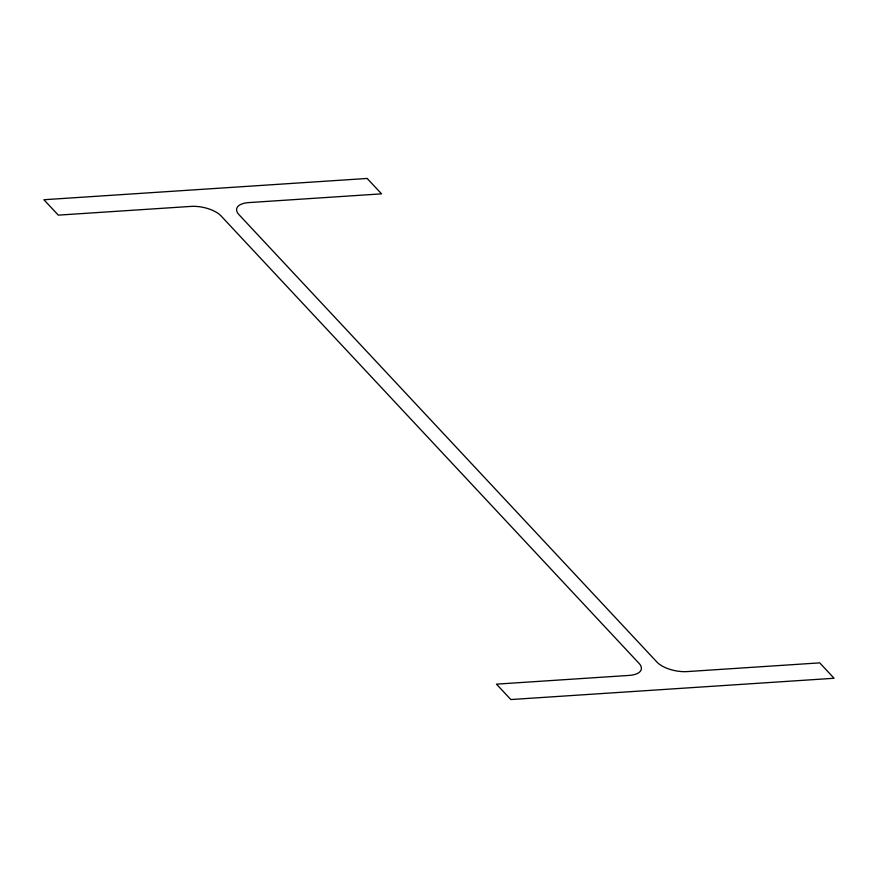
<?xml version="1.0" encoding="UTF-8"?>
<svg xmlns="http://www.w3.org/2000/svg" width="878" height="878" viewBox="0 0 878 878"><rect width="100%" height="100%" fill="white"/><g stroke="black" fill="none" stroke-linecap="round" stroke-linejoin="round"><path stroke-width="1.32" d="M367.169 178.453L43.9 199.734L58.288 215.132L190.954 206.407A22.751 10.042 11.6 0 1 220.993 215.856L639.019 663.329A22.751 10.042 11.6 0 1 629.098 675.412L496.443 684.149L510.831 699.546L834.1 678.266L819.712 662.868L687.046 671.593A22.751 10.042 11.6 0 1 657.007 662.144L238.981 214.671A22.751 10.042 11.6 0 1 248.902 202.588L381.557 193.851L367.169 178.453"/></g></svg>
